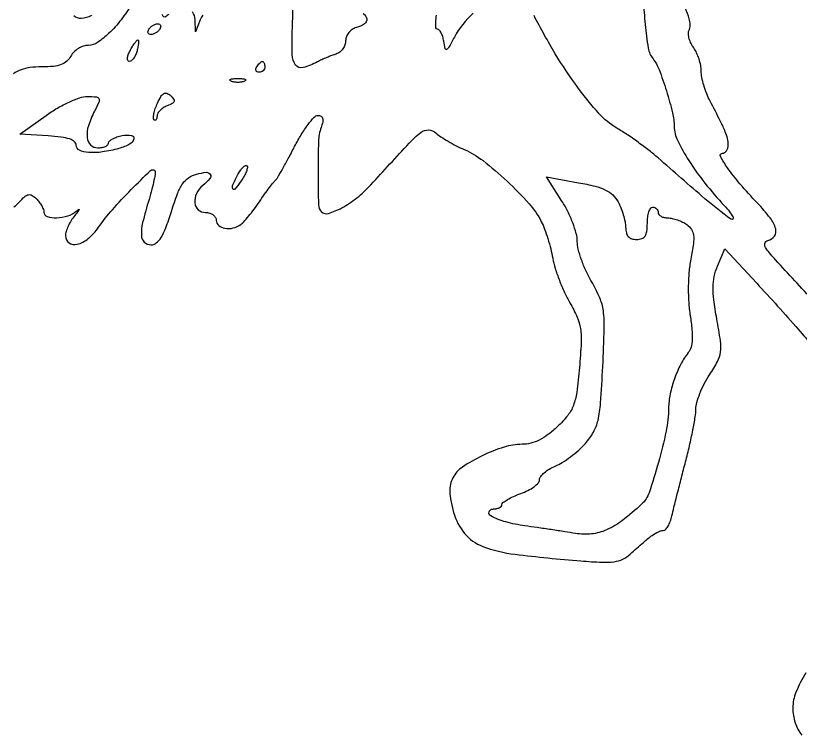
# Model space of a CAD drawing. Extents: x 0 to 525, y 1 to 407.
# Drawn here: x 233.8 to 379.4, y 20 to 153.5 of the extents above; entities that cross this region are included whole.
import ezdxf

# ---------------------------------------------------------------- set-up
doc = ezdxf.new("R2010")
doc.units = 0

msp = doc.modelspace()

# ---------------------------------------------------------------- linework, layer by layer
for points in [[(350.283297, 156.289883, 0.013586), (350.580081, 151.878728, 0.019031), (351.16263, 147.504776, 0.123974), (352.054565, 145.492116, -0.076189), (353.17017, 143.505886, -0.014273), (354.530765, 139.548224, -0.015228), (355.663873, 135.487699, -0.059089), (355.985447, 132.900038, 0.113611), (356.577459, 130.392519, 0.027324), (358.686714, 126.645762, 0.026166), (361.68991, 122.436308, 0.021271), (365.321377, 118.25, -0.060182), (366.903096, 116.11161, -0.804906), (366.519875, 115.767282, -0.021113), (361.685757, 119.563257, -0.003751), (353, 127.110866, 0.015573), (351.357291, 128.471517, 0.008912), (349.29632, 130.014962, 0.008895), (347.166328, 131.494725, 0.014602), (345.306623, 132.66115, -0.077356), (342.059895, 135.315724, -0.024186), (338.081675, 140.208752, -0.022403), (333.912726, 146.442208, -0.017832), (329.968457, 153.509869, 0.180404)], [(381.921935, 100.5, -0.000877), (374.799699, 108.194707, -0.024443), (373.044927, 110.294396, -0.202108), (372.804953, 111.240398, -0.316319), (373.362485, 111.823324, 0.192126), (374.581534, 112.612572, 0.226224), (374.814318, 113.955407, 0.096528), (373.791696, 115.989843, 0.025874), (371.421413, 118.74768, -0.012329), (368.185718, 122.312447, -0.025188), (365.864045, 125.291419, -0.034137), (364.578131, 127.42014, -0.561317), (364.931906, 128, 0.140401), (365.339211, 128.116672, 0.099909), (365.686247, 128.444611, 0.085109), (365.919977, 128.935064, 0.068836), (366, 129.513569, 0.057382), (365.863178, 130.701855, 0.04049), (365.452454, 131.983124, 0.019468), (364.586535, 133.870822, 0.002787), (362.64279, 137.654292, -0.026798), (362.013819, 139.038227, -0.021414), (361.48257, 140.588356, -0.021901), (361.114662, 142.06896, -0.049981), (361, 143.213162, 0.047546), (360.899042, 144.272453, 0.030533), (360.592053, 145.469297, 0.030596), (360.143384, 146.61482, 0.049263), (359.611243, 147.516979, -0.044615), (359.116354, 148.338475, -0.04459), (358.774938, 149.234886, -0.048395), (358.624435, 150.071115, -0.112411), (358.714414, 150.698158, 0.171363), (358.774539, 152.926234, 0.034201), (357.272574, 156.677663, 0.032117)], [(255.371439, 155.75, -0.029497), (253.323639, 152.739922, -0.037583), (251.081479, 150.242033, -0.041766), (248.94301, 148.510323, -0.150415), (247.285184, 148.000029, 0.079545), (246.35859, 147.851667, 0.057399), (245.406549, 147.412509, 0.0571), (244.573835, 146.764976, 0.076242), (244, 146, -0.086707), (243.249721, 145.041967, -0.094367), (242.239067, 144.428905, -0.066494), (240.790721, 144.098499, -0.022878), (238.63913, 144, 0.028977), (236.428867, 143.8718, 0.061141), (234.762264, 143.467479, 0.068519), (233.364596, 142.709442, 0.045738)], [(298.264933, 153.889644, -0.233614), (298.918821, 152.925565, -0.284027), (298.497666, 151.973532, -0.086476), (297, 151.289749, 0.081658), (296.225879, 150.945225, 0.075654), (295.579417, 150.363538, 0.07769), (295.148747, 149.631863, 0.094513), (295, 148.851984, -0.084393), (294.868695, 148.079588, -0.07068), (294.485937, 147.34059, -0.07163), (293.918783, 146.746299, -0.091655), (293.25, 146.395617, 0.015807), (292.45461, 146.121616, 0.008828), (291.503986, 145.740796, 0.0088), (290.555435, 145.321426, 0.014122), (289.763569, 144.927002, -0.056332), (287.099173, 143.869542, -0.310096), (285.716365, 144.352651, -0.154826), (285.064035, 146.281729, -0.015206), (285.12136, 151.25, 0.005613), (285.222792, 154.550475, 0.003297)], [(244.577612, 153.520803, 0.191476), (245.922216, 153.050416, 0.109446), (247.902889, 153.577044, 0.059208)], [(262.2, 153.8, -0.043912), (261.595934, 153.293644, -0.338229), (261.25, 153.308333, -0.201593), (261.043983, 153.705795, -0.02009)], [(268.525137, 153.619796, 0.067256), (268.031162, 152.75), (267.126773, 150.5), (267.063386, 152.75, 0.152422), (266.567193, 154.195431, 0.183253)], [(318.666611, 153.988618, 0.08224), (315.181142, 149.5, -0.00487), (314.120409, 147.585213, -0.174683), (313.742007, 147.26043, -0.456827), (313.462185, 147.410986, -0.016658), (313.20906, 148.75, 0.033787), (313.01543, 149.61156, 0.047964), (312.721076, 150.339062, 0.058384), (312.377747, 150.844188, 0.217641), (312.036746, 151, -0.387479), (311.771855, 151.241545, -0.032661), (311.744832, 152.248438, -0.030132), (311.880685, 153.620178, -0.017349)], [(233.445075, 118.056234, 0.058167), (234.411449, 118.902152, -0.024186), (235.455522, 119.949304, -0.137284), (236.152151, 120.299359, -0.191391), (236.802713, 120.177327, -0.055498), (237.615292, 119.527565, -0.03466), (238.14519, 118.918629, -0.033377), (238.593242, 118.234883, -0.035218), (238.904317, 117.579147, -0.093406), (239, 117.071429, 0.331543), (239.601487, 116.264034, 0.080141), (241.359019, 116.033718, 0.066307), (243.451621, 116.375841, 0.106936), (245.023466, 117.25, -0.028317), (245.446238, 117.580823, -0.731217), (245.522521, 117.522182, -0.079003), (245.332295, 117.178075, -0.007388), (244.723466, 116.421259, 0.034775), (244.063852, 115.50258, 0.030605), (243.506268, 114.462216, 0.031863), (243.120369, 113.45865, 0.075994), (243, 112.671259, 0.243251), (243.669861, 111.375837, 0.220401), (245.162255, 111.100465, 0.112387), (247.238954, 112.169072, 0.064924), (249.146909, 114.25, -0.027289), (251.717187, 117.5146, -0.014799), (255.204914, 121.250015, -0.006101), (258.783252, 124.774932, -0.408449), (259.566121, 124.767212, -0.239711), (259.68337, 124.40721, -0.009665), (259.437105, 123.014512, -0.015119), (259.052315, 121.330069, -0.009929), (258.512614, 119.414877, 0.012932), (257.331715, 115.125826, 0.071174), (257.091193, 112.745435, 0.188499), (257.635481, 111.506823, 0.198585), (258.861244, 111, 0.169193), (259.856436, 111.346683, 0.087369), (260.742217, 112.344319, 0.048558), (261.630305, 114.160756, 0.013109), (262.674652, 117.195011, -0.013422), (263.816506, 120.505827, -0.05807), (264.765988, 122.352249, -0.096401), (265.848531, 123.4396, -0.083715), (267.313409, 124.108528, -0.038195), (269.153568, 124.452843, -0.300273), (269.889314, 124.074659, -0.317385), (269.807565, 123.276546, -0.040357), (268.5, 122, 0.105639), (267.321508, 120.505046, 0.140092), (267.015109, 118.808768, 0.184723), (267.662009, 117.51932, 0.187262), (269, 117, -0.072314), (269.769411, 116.888136, -0.08892), (270.416667, 116.5625, -0.10214), (270.846791, 116.075754, -0.130775), (271, 115.5, 0.227827), (271.441751, 114.580835, 0.129372), (272.594172, 114.069694, 0.098857), (274.127535, 114.126337, 0.094617), (275.54818, 114.765313, 0.058788), (276.094941, 115.253422, 0.010169), (276.994526, 116.312311, 0.010938), (278.002886, 117.606152, 0.009593), (279, 119, -0.004342), (279.96333, 120.376951, -0.005667), (280.869663, 121.61875, -0.004272), (281.648089, 122.641955, -0.051392), (281.989483, 123, 0.083645), (282.328852, 123.405054, 0.003497), (283.273421, 125.04149, 0.00596), (284.360165, 127.009284, 0.004192), (285.537663, 129.247624, -0.017513), (286.771941, 131.449485, -0.024854), (288.031261, 133.307582, -0.022779), (289.174339, 134.690081, -0.211216), (289.866631, 134.997624, -0.121115), (290.439969, 134.857733, -0.212944), (290.73776, 134.482474, -0.118477), (290.748018, 133.813145, -0.029281), (290.44337, 132.75, 0.076224), (289.963395, 130.191844, 0.009122), (289.876426, 124.422057, 0.005302), (289.959125, 118.419074, 0.192584), (290.492766, 117.173901, 0.275469), (291.839162, 116.833271, 0.051639), (294.288107, 117.848512, 0.045357), (297.090621, 119.712135, 0.037846), (299.699782, 122.15819, -0.001661), (306.785371, 129.835809, -0.03805), (308.981598, 131.865833, -0.184075), (310.37951, 132.307396, -0.168653), (311.778865, 131.728451, 0.035995), (312.680373, 131.036722, 0.013847), (314.022542, 130.204882, 0.013627), (315.533802, 129.3795, 0.016344), (317, 128.689333, -0.063855), (320.505284, 126.612853, -0.022466), (324.957825, 122.806904, -0.022419), (329.045397, 118.623224, -0.06515), (331.319722, 115.290511, -0.028017), (331.912214, 113.937296, -0.013479), (332.525656, 112.144713, -0.013319), (333.066664, 110.235477, -0.01857), (333.440841, 108.5, 0.031732), (333.887739, 106.663178, 0.016337), (334.665725, 104.426759, 0.016171), (335.619533, 102.169449, 0.023486), (336.616251, 100.25067, -0.027632), (337.977485, 97.576215, -0.06725), (338.59043, 95.454677, -0.049332), (338.715089, 92.87978, -0.009677), (338.392565, 88.25067, -0.010454), (337.883863, 83.637141, -0.056827), (337.276558, 81.200466, -0.080436), (336.228835, 79.363415, -0.033095), (334.279602, 77.25, -0.028337), (332.558502, 75.791595, -0.046235), (330.932291, 74.785805, -0.053657), (329.345222, 74.198758, -0.061847), (327.744522, 74, 0.076585), (324.40429, 73.485358, 0.036114), (320.338145, 71.870999, 0.035152), (316.691657, 69.781178, 0.122791), (314.885643, 67.786321, 0.071947), (314.45344, 66.593974, 0.056993), (314.329762, 65.227167, 0.043321), (314.51581, 63.545895, 0.019051), (315.037316, 61.366719, 0.106292), (317.089238, 57.470928, 0.128264), (320.447183, 55.078254, 0.061267), (326.44693, 53.599984, 0.009497), (338.645954, 52.373504, 0.009448), (342.608134, 52.126288, 0.045325), (344.866104, 52.232876, 0.07798), (346.434445, 52.706708, 0.072752), (347.824279, 53.645954, -0.006305), (350.267925, 55.819373, -0.023888), (351.874864, 57.083506, -0.038291), (353.043751, 57.78775, -0.116955), (353.938742, 58, 0.206987), (354.374178, 58.188328, 0.054736), (354.840257, 58.807813, 0.046072), (355.262793, 59.697081, 0.033396), (355.570959, 60.75, -0.005825), (355.924326, 62.261855, -0.001312), (356.562168, 64.825153, -0.00136), (357.314114, 67.779542, -0.001317), (358.090011, 70.761158, 0.007678), (358.821199, 73.72518, 0.008368), (359.438941, 76.626746, 0.007935), (359.886241, 79.125074, 0.040345), (360, 80.532598, -0.070201), (360.173321, 81.760976, -0.025178), (360.74858, 83.436665, -0.024395), (361.572966, 85.235072, -0.026508), (362.548356, 86.893706, 0.024158), (364.029072, 89.384782, 0.090111), (364.579967, 91.114956, 0.06784), (364.565685, 93.168473, 0.009947), (363.891369, 97.28616, -0.011759), (363.328968, 100.800222, -0.03717), (363.18402, 103.178346, -0.051185), (363.407879, 105.104346, -0.043705), (364.022571, 107.05449), (365.359114, 110.281192), (371.286309, 103.890596, -0.007045), (379.001593, 95.333382, -0.017237), (384.366947, 88.767881, -0.02144)], [(380.41214, 31.624812, 0.040816), (378.577809, 28.019539, 0.097575), (378, 25.086891, 0.078366), (378.428051, 22.372553, 0.087312), (379.667439, 20.032087, 0.076674)]]:
    msp.add_lwpolyline(points, format="xyb")
for points in [[(260.5, 151, -0.064269), (260.189439, 150.617474, -0.051777), (259.769763, 150.29375, -0.053414), (259.310186, 150.073533, -0.085235), (258.881966, 150, -0.117858), (258.550471, 150.079239, -0.186277), (258.357263, 150.29375, -0.154201), (258.338175, 150.617617, -0.076764), (258.5, 151, -0.064269), (258.810561, 151.382526, -0.051777), (259.230237, 151.70625, -0.053414), (259.689814, 151.926467, -0.085235), (260.118034, 152, -0.117858), (260.449529, 151.920761, -0.186277), (260.642737, 151.70625, -0.154201), (260.661825, 151.382383, -0.076764)], [(256.289749, 147, -0.040443), (256.021899, 146.234579, -0.051816), (255.650547, 145.5875, -0.061565), (255.237881, 145.142319, -0.176888), (254.848185, 145, -0.292), (254.5881, 145.166048, -0.128234), (254.512042, 145.585654, -0.069989), (254.653133, 146.230163, -0.034047), (255, 147, -0.013472), (255.43706, 147.76629, -0.019817), (255.864986, 148.4125, -0.015673), (256.245851, 148.907435, -0.224557), (256.441564, 149, -0.401085), (256.557413, 148.889254, -0.030208), (256.550087, 148.4125, -0.028638), (256.463714, 147.767025, -0.016375)], [(280, 144, -0.105053), (279.918938, 143.618444, -0.099167), (279.688914, 143.29375, -0.09642), (279.345238, 143.076123, -0.093332), (278.940983, 143, -0.108972), (278.586039, 143.078288, -0.182303), (278.3746, 143.29375, -0.161196), (278.343488, 143.6179, -0.082592), (278.5, 144, -0.029505), (278.768994, 144.382774, -0.035638), (279.066025, 144.70625, -0.038439), (279.34829, 144.934461, -0.151918), (279.559017, 145, -0.210953), (279.727648, 144.92554, -0.081139), (279.870461, 144.70625, -0.061769), (279.967655, 144.382849, -0.042167)], [(276.25, 141.337719, -0.057986), (275.679992, 141.181385, -0.037979), (275, 141.12966, -0.037979), (274.320008, 141.181385, -0.057986), (273.75, 141.337719, -0.174857), (273.540618, 141.525001, -0.447206), (273.601562, 141.693942, -0.078554), (274.10856, 141.810911, -0.017491), (275, 141.842105, -0.017491), (275.89144, 141.810911, -0.078554), (276.398438, 141.693942, -0.447206), (276.459382, 141.525001, -0.174857)], [(248.3964, 135.79966, 0.042012), (247.267905, 133.079661, 0.099789), (247.027692, 130.912302, 0.17683), (247.66681, 129.54971, 0.198075), (249, 129, 0.042239), (249.765695, 129.0648, 0.06185), (250.4125, 129.259505, 0.081239), (250.85104, 129.54561, 0.21069), (251, 129.883423, -0.219315), (251.171922, 130.256524, -0.05326), (251.746018, 130.649951, -0.044788), (252.567115, 131.001814, -0.031625), (253.539635, 131.252328, -0.07825), (255.255888, 131.308472, -0.452646), (255.705123, 130.647884, -0.213255), (254.918829, 129.661717, -0.051289), (252.925861, 128.877263, -0.030809), (249.874362, 128.223995, -0.055344), (247.318333, 128.124969, -0.083825), (245.594112, 128.545293, -0.299618), (245, 129.44774, 0.220091), (244.684624, 130.129503, 0.095628), (243.794666, 130.631489, 0.05138), (242.231244, 130.981472, 0.014958), (239.76996, 131.19774), (234.53992, 131.5), (239.424833, 135, -0.023263), (241.517165, 136.356492, -0.024609), (243.688397, 137.485379, -0.025693), (245.659208, 138.269987, -0.082059), (247.051273, 138.5, -0.016875), (248.760776, 138.442287, -0.266329), (249.227498, 138.131094, -0.226098), (249.237948, 137.531759, -0.012492)], [(261.892652, 136.782224, 0.051509), (261.168742, 136.41867, 0.055899), (260.555967, 135.923121, 0.063018), (260.138101, 135.37711, 0.132608), (260, 134.865558, -0.043569), (259.962972, 134.441434, -0.127728), (259.842127, 134.176714, -0.257827), (259.665394, 134.105343, -0.167681), (259.462559, 134.204107, -0.214494), (259.324615, 134.567484, -0.034993), (259.424516, 135.333238, -0.033228), (259.681699, 136.276738, -0.023748), (260.087753, 137.293252, -0.024883), (260.73223, 138.539434, -0.132653), (261.272102, 139.0735, -0.231233), (261.837115, 139.108432, -0.088671), (262.517846, 138.672478, -0.048181), (263.079084, 138.042832, -0.242373), (263.150158, 137.59139, -0.193626), (262.820436, 137.201467, -0.030973)], [(275.601999, 122.842161, -0.019641), (274.442588, 121.317948, -0.570342), (274.047857, 121.379798, -0.207099), (274.070314, 122.135596, -0.013318), (275.08102, 124.151388, -0.029342), (275.532978, 124.888442, -0.052521), (275.997528, 125.424908, -0.078885), (276.403438, 125.699475, -0.31556), (276.683019, 125.650314, -0.252973), (276.78552, 125.306639, -0.040465), (276.580373, 124.610516, -0.036465), (276.177822, 123.756262, -0.024441)], [(345.557611, 118.977528, -0.031403), (346.08547, 117.864399, -0.022693), (346.536655, 116.566836, -0.023051), (346.853529, 115.289517, -0.045363), (346.964565, 114.25, 0.057131), (347.097847, 113.229631, 0.123458), (347.467723, 112.535679, 0.135029), (348.095338, 112.136058, 0.074778), (349, 112, 0.081208), (349.975317, 112.159458, 0.166173), (350.583333, 112.625, 0.116834), (350.907747, 113.499083, 0.030703), (351, 115, -0.031626), (351.072766, 116.149251, -0.048861), (351.29375, 117.11875, -0.06271), (351.615738, 117.790443, -0.254951), (352, 118, -0.099038), (352.381638, 117.923658, -0.097945), (352.70625, 117.70625, -0.097945), (352.923658, 117.381638, -0.099038), (353, 117, 0.175567), (353.138255, 116.618398, 0.092916), (353.531356, 116.29375, 0.073113), (354.116832, 116.074011, 0.053321), (354.80887, 116, -0.054945), (355.625562, 115.909982, -0.030529), (356.589364, 115.632213, -0.030079), (357.542062, 115.227423, -0.042389), (358.33001, 114.747958, -0.089101), (359.181393, 113.855222, -0.117922), (359.564417, 112.803314, -0.063936), (359.543564, 111.23063, -0.011616), (359.065773, 108.346821, 0.025374), (358.727627, 105.888307, 0.018701), (358.59423, 103.142781, 0.018608), (358.666375, 100.375179, 0.024015), (358.948708, 97.848863, -0.014995), (359.282871, 95.279448, -0.037664), (359.328265, 93.392208, -0.053301), (359.106501, 91.99805, -0.104082), (358.597436, 91, 0.050272), (357.194207, 88.851762, 0.034281), (356.031516, 86.173902, 0.034068), (355.236979, 83.335958, 0.046753), (354.942354, 80.702947, -0.046358), (354.46783, 76.431758, -0.017623), (353.050115, 70.601539, -0.013682), (351.318634, 65.026709, -0.123342), (349.942046, 62.897605, -0.024404), (346.375306, 59.877488, -0.059624), (343.418937, 58.126603, -0.0769), (340.628463, 57.378029, -0.069082), (337.63353, 57.465967, 0.002905), (335.676538, 57.784777, 0.001409), (333.171148, 58.17077, 0.001397), (330.559826, 58.558094, 0.002013), (328.246972, 58.885042, -0.032759), (324.750638, 59.600697, -0.053828), (321.943412, 60.705517, -0.354415), (321.610491, 61.477634, -0.336025), (322.3, 62, 0.045048), (322.950727, 62.058747, 0.064927), (323.500625, 62.234739, 0.084874), (323.872212, 62.493761, 0.20081), (324, 62.799112, -0.237366), (324.191819, 63.180403, -0.026408), (325.028125, 63.735259, -0.027614), (326.159144, 64.320867, -0.018895), (327.5, 64.86384, 0.031058), (328.839971, 65.444755, 0.041016), (329.971875, 66.143654, 0.046417), (330.767399, 66.852593, 0.18976), (331, 67.443408, -0.165394), (331.200094, 68.031762, -0.050426), (331.854618, 68.725381, -0.04434), (332.795848, 69.404462, -0.035935), (333.909339, 69.962447, 0.042254), (335.215772, 70.637875, 0.021044), (336.750502, 71.696188, 0.020725), (338.258213, 72.933531, 0.028584), (339.495929, 74.172292, 0.052815), (341.008548, 76.280844, 0.073575), (341.846885, 78.44308, 0.038184), (342.322577, 81.663375, 0.005279), (342.726942, 88.420962, 0.00499), (343.00439, 95.489458, 0.040265), (342.838155, 98.731246, 0.069396), (342.162475, 101.169897, 0.030317), (340.640352, 104.170295, -0.025193), (339.629681, 106.112964, -0.022419), (338.775603, 108.223617, -0.023047), (338.180289, 110.192694, -0.061956), (338, 111.642077, 0.066858), (337.805423, 113.090732, 0.024508), (337.161946, 115.058544, 0.023778), (336.239053, 117.166955, 0.026264), (335.147051, 119.107073), (332.294101, 123.605707), (338.240098, 122.530382, -0.016155), (341.297291, 121.874854, -0.052165), (343.248326, 121.167605, -0.076915), (344.571569, 120.251541, -0.076687)]]:
    msp.add_lwpolyline(points, format="xyb", close=True)

doc.saveas('drawing.dxf')
